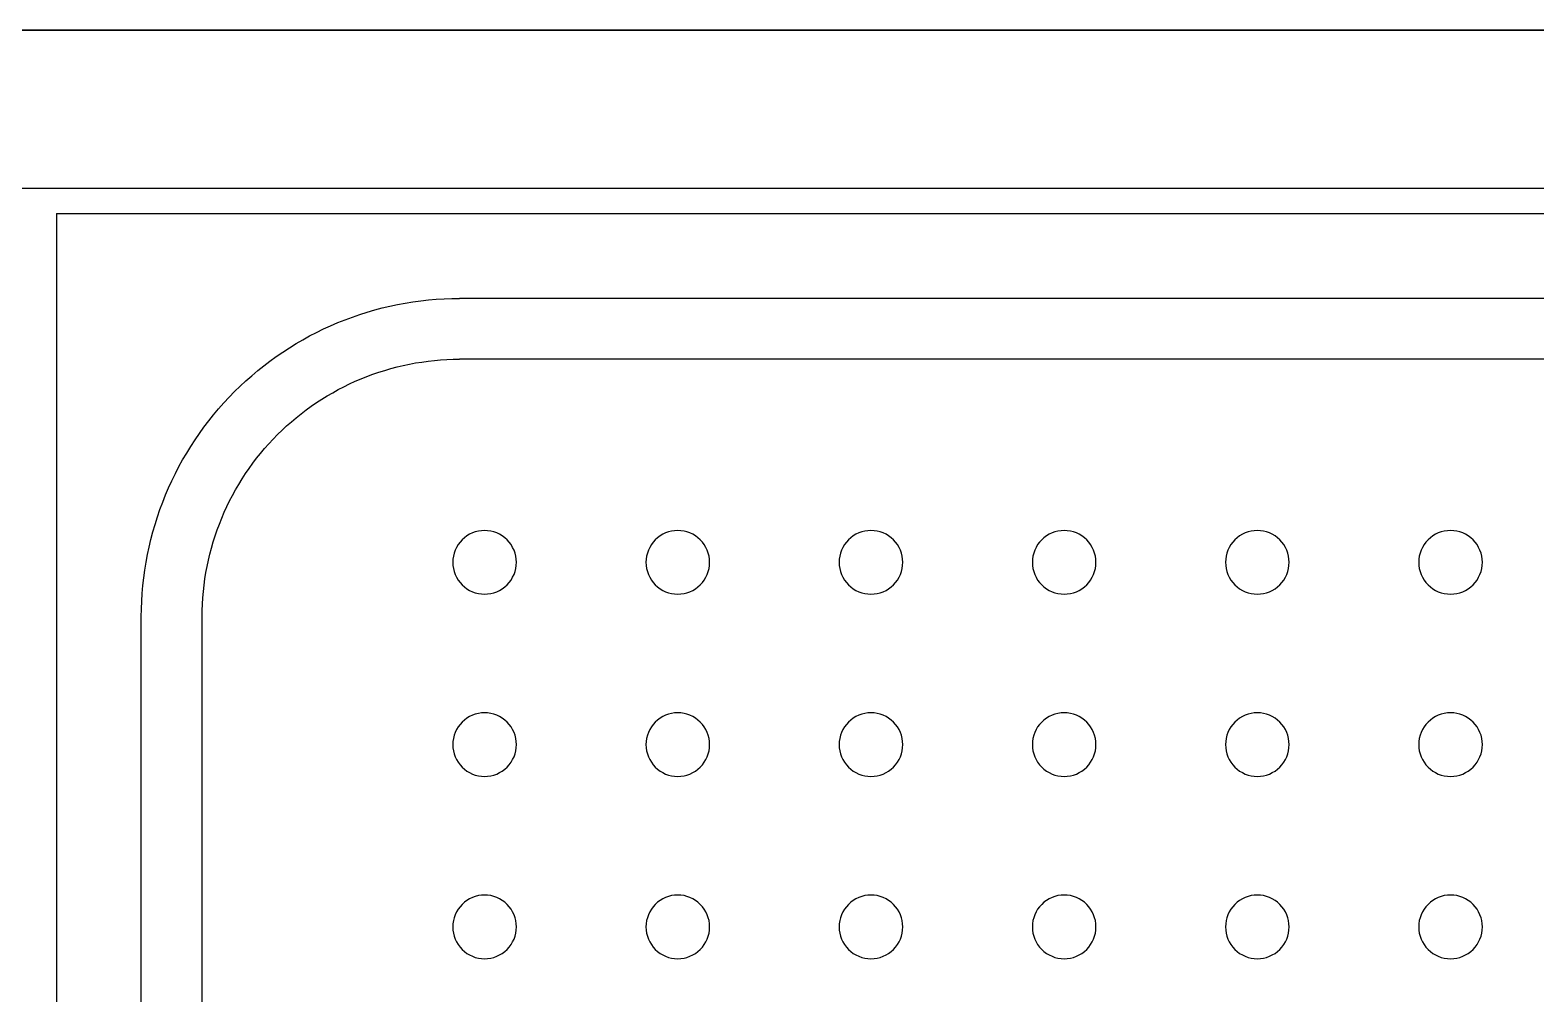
# Model space of a CAD drawing. Header units: millimetres. Extents: x -159872 to 386485, y -250577 to 158966.
# Drawn here: x 158736.5 to 158879.3, y 10244.9 to 10336.2 of the extents above; entities that cross this region are included whole.
import ezdxf

# ---------------------------------------------------------------- set-up
doc = ezdxf.new("R2010")
doc.units = ezdxf.units.MM
doc.layers.get('0').update_dxf_attribs({"lineweight": 25})
doc.layers.add('LDS-equipment-kitchen equipment', color=3, linetype='Continuous', lineweight=13)

# ---------------------------------------------------------------- blocks, each defined once
blk = doc.blocks.new('A$C41f9af21')
at = {"lineweight": 25, "transparency": 33554687}
for points in [[(1000.03, 714, 0), (0, 714, 0)], [(110.91, 696.61, 0), (110.91, 526.8, 0)], [(110.91, 696.61, 0), (497, 696.61, 0)], [(458.78, 688.57, 0), (149.13, 688.57, 0)], [(458.78, 682.81, 0), (149.13, 682.81, 0)], [(118.95, 565.02, 0), (118.95, 658.39, 0)], [(124.72, 565.02, 0), (124.72, 658.39, 0)]]:
    blk.add_polyline3d(points, dxfattribs=at)
at = {"lineweight": 25}
for points in [[(469, 714, 0), (469, 699, 0), (0, 699, 0), (0, 714, 0), (469, 714, 0)], [(118.95, 658.39, 0), (118.96, 659.13, 0), (118.99, 659.87, 0), (119.04, 660.61, 0), (119.1, 661.35, 0), (119.18, 662.09, 0), (119.28, 662.82, 0), (119.4, 663.55, 0), (119.53, 664.28, 0), (119.69, 665, 0), (119.86, 665.72, 0), (120.05, 666.44, 0), (120.25, 667.15, 0), (120.48, 667.86, 0), (120.72, 668.56, 0), (120.98, 669.25, 0), (121.25, 669.94, 0), (121.54, 670.62, 0), (121.85, 671.29, 0), (122.18, 671.96, 0), (122.52, 672.62, 0), (122.87, 673.27, 0), (123.25, 673.91, 0), (123.64, 674.54, 0), (124.04, 675.16, 0), (124.46, 675.77, 0), (124.89, 676.37, 0), (125.34, 676.96, 0), (125.8, 677.54, 0), (126.28, 678.1, 0), (126.77, 678.66, 0), (127.27, 679.2, 0), (127.79, 679.73, 0), (128.32, 680.25, 0), (128.86, 680.75, 0), (129.42, 681.24, 0), (129.99, 681.72, 0), (130.56, 682.18, 0), (131.15, 682.63, 0), (131.75, 683.06, 0), (132.36, 683.48, 0), (132.99, 683.89, 0), (133.62, 684.28, 0), (134.26, 684.65, 0), (134.9, 685.01, 0), (135.56, 685.35, 0), (136.23, 685.67, 0), (136.9, 685.98, 0), (137.58, 686.27, 0), (138.27, 686.55, 0), (138.96, 686.8, 0), (139.66, 687.05, 0), (140.37, 687.27, 0), (141.08, 687.48, 0), (141.8, 687.66, 0), (142.52, 687.84, 0), (143.24, 687.99, 0), (143.97, 688.12, 0), (144.7, 688.24, 0), (145.44, 688.34, 0), (146.17, 688.42, 0), (146.91, 688.49, 0), (147.65, 688.53, 0), (148.39, 688.56, 0), (149.13, 688.57, 0)], [(124.72, 658.39, 0), (124.72, 658.99, 0), (124.75, 659.59, 0), (124.78, 660.19, 0), (124.83, 660.78, 0), (124.9, 661.38, 0), (124.98, 661.97, 0), (125.08, 662.57, 0), (125.19, 663.15, 0), (125.31, 663.74, 0), (125.45, 664.32, 0), (125.6, 664.9, 0), (125.77, 665.48, 0), (125.95, 666.05, 0), (126.14, 666.62, 0), (126.35, 667.18, 0), (126.57, 667.73, 0), (126.81, 668.29, 0), (127.06, 668.83, 0), (127.32, 669.37, 0), (127.6, 669.9, 0), (127.89, 670.43, 0), (128.19, 670.94, 0), (128.5, 671.45, 0), (128.83, 671.96, 0), (129.17, 672.45, 0), (129.52, 672.94, 0), (129.88, 673.41, 0), (130.26, 673.88, 0), (130.64, 674.34, 0), (131.04, 674.79, 0), (131.45, 675.23, 0), (131.87, 675.66, 0), (132.3, 676.07, 0), (132.73, 676.48, 0), (133.18, 676.88, 0), (133.64, 677.26, 0), (134.11, 677.64, 0), (134.59, 678, 0), (135.07, 678.35, 0), (135.57, 678.69, 0), (136.07, 679.02, 0), (136.58, 679.33, 0), (137.1, 679.63, 0), (137.62, 679.92, 0), (138.15, 680.2, 0), (138.69, 680.46, 0), (139.24, 680.71, 0), (139.79, 680.95, 0), (140.34, 681.17, 0), (140.91, 681.38, 0), (141.47, 681.57, 0), (142.04, 681.75, 0), (142.62, 681.92, 0), (143.2, 682.07, 0), (143.78, 682.21, 0), (144.37, 682.34, 0), (144.96, 682.45, 0), (145.55, 682.54, 0), (146.14, 682.62, 0), (146.74, 682.69, 0), (147.33, 682.74, 0), (147.93, 682.78, 0), (148.53, 682.8, 0), (149.13, 682.81, 0)], [(148.48, 663.55, 0), (148.5, 663.25, 0), (148.54, 662.96, 0), (148.61, 662.67, 0), (148.71, 662.4, 0), (148.84, 662.13, 0), (148.99, 661.87, 0), (149.17, 661.64, 0), (149.36, 661.42, 0), (149.58, 661.22, 0), (149.82, 661.04, 0), (150.08, 660.89, 0), (150.34, 660.76, 0), (150.62, 660.66, 0), (150.91, 660.59, 0), (151.2, 660.55, 0), (151.5, 660.53, 0), (151.79, 660.55, 0), (152.09, 660.59, 0), (152.37, 660.66, 0), (152.65, 660.76, 0), (152.92, 660.89, 0), (153.18, 661.04, 0), (153.41, 661.22, 0), (153.63, 661.42, 0), (153.83, 661.64, 0), (154.01, 661.87, 0), (154.16, 662.13, 0), (154.29, 662.4, 0), (154.39, 662.67, 0), (154.46, 662.96, 0), (154.5, 663.25, 0), (154.52, 663.55, 0), (154.5, 663.85, 0), (154.46, 664.14, 0), (154.39, 664.43, 0), (154.29, 664.71, 0), (154.16, 664.97, 0), (154.01, 665.23, 0), (153.83, 665.46, 0), (153.63, 665.68, 0), (153.41, 665.88, 0), (153.18, 666.06, 0), (152.92, 666.21, 0), (152.65, 666.34, 0), (152.37, 666.44, 0), (152.09, 666.51, 0), (151.79, 666.55, 0), (151.5, 666.57, 0), (151.2, 666.55, 0), (150.91, 666.51, 0), (150.62, 666.44, 0), (150.34, 666.34, 0), (150.08, 666.21, 0), (149.82, 666.06, 0), (149.58, 665.88, 0), (149.36, 665.68, 0), (149.17, 665.46, 0), (148.99, 665.23, 0), (148.84, 664.97, 0), (148.71, 664.71, 0), (148.61, 664.43, 0), (148.54, 664.14, 0), (148.5, 663.85, 0), (148.48, 663.55, 0)], [(166.8, 663.55, 0), (166.81, 663.25, 0), (166.86, 662.96, 0), (166.93, 662.67, 0), (167.03, 662.4, 0), (167.16, 662.13, 0), (167.31, 661.87, 0), (167.48, 661.64, 0), (167.68, 661.42, 0), (167.9, 661.22, 0), (168.14, 661.04, 0), (168.39, 660.89, 0), (168.66, 660.76, 0), (168.94, 660.66, 0), (169.23, 660.59, 0), (169.52, 660.55, 0), (169.82, 660.53, 0), (170.11, 660.55, 0), (170.41, 660.59, 0), (170.69, 660.66, 0), (170.97, 660.76, 0), (171.24, 660.89, 0), (171.49, 661.04, 0), (171.73, 661.22, 0), (171.95, 661.42, 0), (172.15, 661.64, 0), (172.33, 661.87, 0), (172.48, 662.13, 0), (172.6, 662.4, 0), (172.7, 662.67, 0), (172.78, 662.96, 0), (172.82, 663.25, 0), (172.83, 663.55, 0), (172.82, 663.85, 0), (172.78, 664.14, 0), (172.7, 664.43, 0), (172.6, 664.71, 0), (172.48, 664.97, 0), (172.33, 665.23, 0), (172.15, 665.46, 0), (171.95, 665.68, 0), (171.73, 665.88, 0), (171.49, 666.06, 0), (171.24, 666.21, 0), (170.97, 666.34, 0), (170.69, 666.44, 0), (170.41, 666.51, 0), (170.11, 666.55, 0), (169.82, 666.57, 0), (169.52, 666.55, 0), (169.23, 666.51, 0), (168.94, 666.44, 0), (168.66, 666.34, 0), (168.39, 666.21, 0), (168.14, 666.06, 0), (167.9, 665.88, 0), (167.68, 665.68, 0), (167.48, 665.46, 0), (167.31, 665.23, 0), (167.16, 664.97, 0), (167.03, 664.71, 0), (166.93, 664.43, 0), (166.86, 664.14, 0), (166.81, 663.85, 0), (166.8, 663.55, 0)], [(185.12, 663.55, 0), (185.13, 663.25, 0), (185.18, 662.96, 0), (185.25, 662.67, 0), (185.35, 662.4, 0), (185.47, 662.13, 0), (185.63, 661.87, 0), (185.8, 661.64, 0), (186, 661.42, 0), (186.22, 661.22, 0), (186.46, 661.04, 0), (186.71, 660.89, 0), (186.98, 660.76, 0), (187.26, 660.66, 0), (187.55, 660.59, 0), (187.84, 660.55, 0), (188.13, 660.53, 0), (188.43, 660.55, 0), (188.72, 660.59, 0), (189.01, 660.66, 0), (189.29, 660.76, 0), (189.56, 660.89, 0), (189.81, 661.04, 0), (190.05, 661.22, 0), (190.27, 661.42, 0), (190.47, 661.64, 0), (190.64, 661.87, 0), (190.8, 662.13, 0), (190.92, 662.4, 0), (191.02, 662.67, 0), (191.09, 662.96, 0), (191.14, 663.25, 0), (191.15, 663.55, 0), (191.14, 663.85, 0), (191.09, 664.14, 0), (191.02, 664.43, 0), (190.92, 664.71, 0), (190.8, 664.97, 0), (190.64, 665.23, 0), (190.47, 665.46, 0), (190.27, 665.68, 0), (190.05, 665.88, 0), (189.81, 666.06, 0), (189.56, 666.21, 0), (189.29, 666.34, 0), (189.01, 666.44, 0), (188.72, 666.51, 0), (188.43, 666.55, 0), (188.13, 666.57, 0), (187.84, 666.55, 0), (187.55, 666.51, 0), (187.26, 666.44, 0), (186.98, 666.34, 0), (186.71, 666.21, 0), (186.46, 666.06, 0), (186.22, 665.88, 0), (186, 665.68, 0), (185.8, 665.46, 0), (185.63, 665.23, 0), (185.47, 664.97, 0), (185.35, 664.71, 0), (185.25, 664.43, 0), (185.18, 664.14, 0), (185.13, 663.85, 0), (185.12, 663.55, 0)], [(203.44, 663.55, 0), (203.45, 663.25, 0), (203.49, 662.96, 0), (203.57, 662.67, 0), (203.67, 662.4, 0), (203.79, 662.13, 0), (203.94, 661.87, 0), (204.12, 661.64, 0), (204.32, 661.42, 0), (204.54, 661.22, 0), (204.78, 661.04, 0), (205.03, 660.89, 0), (205.3, 660.76, 0), (205.58, 660.66, 0), (205.86, 660.59, 0), (206.16, 660.55, 0), (206.45, 660.53, 0), (206.75, 660.55, 0), (207.04, 660.59, 0), (207.33, 660.66, 0), (207.61, 660.76, 0), (207.88, 660.89, 0), (208.13, 661.04, 0), (208.37, 661.22, 0), (208.59, 661.42, 0), (208.79, 661.64, 0), (208.96, 661.87, 0), (209.11, 662.13, 0), (209.24, 662.4, 0), (209.34, 662.67, 0), (209.41, 662.96, 0), (209.46, 663.25, 0), (209.47, 663.55, 0), (209.46, 663.85, 0), (209.41, 664.14, 0), (209.34, 664.43, 0), (209.24, 664.71, 0), (209.11, 664.97, 0), (208.96, 665.23, 0), (208.79, 665.46, 0), (208.59, 665.68, 0), (208.37, 665.88, 0), (208.13, 666.06, 0), (207.88, 666.21, 0), (207.61, 666.34, 0), (207.33, 666.44, 0), (207.04, 666.51, 0), (206.75, 666.55, 0), (206.45, 666.57, 0), (206.16, 666.55, 0), (205.86, 666.51, 0), (205.58, 666.44, 0), (205.3, 666.34, 0), (205.03, 666.21, 0), (204.78, 666.06, 0), (204.54, 665.88, 0), (204.32, 665.68, 0), (204.12, 665.46, 0), (203.94, 665.23, 0), (203.79, 664.97, 0), (203.67, 664.71, 0), (203.57, 664.43, 0), (203.49, 664.14, 0), (203.45, 663.85, 0), (203.44, 663.55, 0)], [(221.75, 663.55, 0), (221.77, 663.25, 0), (221.81, 662.96, 0), (221.88, 662.67, 0), (221.98, 662.4, 0), (222.11, 662.13, 0), (222.26, 661.87, 0), (222.44, 661.64, 0), (222.64, 661.42, 0), (222.86, 661.22, 0), (223.09, 661.04, 0), (223.35, 660.89, 0), (223.62, 660.76, 0), (223.9, 660.66, 0), (224.18, 660.59, 0), (224.48, 660.55, 0), (224.77, 660.53, 0), (225.07, 660.55, 0), (225.36, 660.59, 0), (225.65, 660.66, 0), (225.93, 660.76, 0), (226.19, 660.89, 0), (226.45, 661.04, 0), (226.69, 661.22, 0), (226.91, 661.42, 0), (227.1, 661.64, 0), (227.28, 661.87, 0), (227.43, 662.13, 0), (227.56, 662.4, 0), (227.66, 662.67, 0), (227.73, 662.96, 0), (227.77, 663.25, 0), (227.79, 663.55, 0), (227.77, 663.85, 0), (227.73, 664.14, 0), (227.66, 664.43, 0), (227.56, 664.71, 0), (227.43, 664.97, 0), (227.28, 665.23, 0), (227.1, 665.46, 0), (226.91, 665.68, 0), (226.69, 665.88, 0), (226.45, 666.06, 0), (226.19, 666.21, 0), (225.93, 666.34, 0), (225.65, 666.44, 0), (225.36, 666.51, 0), (225.07, 666.55, 0), (224.77, 666.57, 0), (224.48, 666.55, 0), (224.18, 666.51, 0), (223.9, 666.44, 0), (223.62, 666.34, 0), (223.35, 666.21, 0), (223.09, 666.06, 0), (222.86, 665.88, 0), (222.64, 665.68, 0), (222.44, 665.46, 0), (222.26, 665.23, 0), (222.11, 664.97, 0), (221.98, 664.71, 0), (221.88, 664.43, 0), (221.81, 664.14, 0), (221.77, 663.85, 0), (221.75, 663.55, 0)], [(240.07, 663.55, 0), (240.09, 663.25, 0), (240.13, 662.96, 0), (240.2, 662.67, 0), (240.3, 662.4, 0), (240.43, 662.13, 0), (240.58, 661.87, 0), (240.76, 661.64, 0), (240.96, 661.42, 0), (241.18, 661.22, 0), (241.41, 661.04, 0), (241.67, 660.89, 0), (241.93, 660.76, 0), (242.21, 660.66, 0), (242.5, 660.59, 0), (242.79, 660.55, 0), (243.09, 660.53, 0), (243.39, 660.55, 0), (243.68, 660.59, 0), (243.97, 660.66, 0), (244.24, 660.76, 0), (244.51, 660.89, 0), (244.77, 661.04, 0), (245, 661.22, 0), (245.22, 661.42, 0), (245.42, 661.64, 0), (245.6, 661.87, 0), (245.75, 662.13, 0), (245.88, 662.4, 0), (245.98, 662.67, 0), (246.05, 662.96, 0), (246.09, 663.25, 0), (246.11, 663.55, 0), (246.09, 663.85, 0), (246.05, 664.14, 0), (245.98, 664.43, 0), (245.88, 664.71, 0), (245.75, 664.97, 0), (245.6, 665.23, 0), (245.42, 665.46, 0), (245.22, 665.68, 0), (245, 665.88, 0), (244.77, 666.06, 0), (244.51, 666.21, 0), (244.24, 666.34, 0), (243.97, 666.44, 0), (243.68, 666.51, 0), (243.39, 666.55, 0), (243.09, 666.57, 0), (242.79, 666.55, 0), (242.5, 666.51, 0), (242.21, 666.44, 0), (241.93, 666.34, 0), (241.67, 666.21, 0), (241.41, 666.06, 0), (241.18, 665.88, 0), (240.96, 665.68, 0), (240.76, 665.46, 0), (240.58, 665.23, 0), (240.43, 664.97, 0), (240.3, 664.71, 0), (240.2, 664.43, 0), (240.13, 664.14, 0), (240.09, 663.85, 0), (240.07, 663.55, 0)], [(148.48, 646.27, 0), (148.5, 645.97, 0), (148.54, 645.68, 0), (148.61, 645.39, 0), (148.71, 645.11, 0), (148.84, 644.85, 0), (148.99, 644.59, 0), (149.17, 644.35, 0), (149.36, 644.14, 0), (149.58, 643.94, 0), (149.82, 643.76, 0), (150.08, 643.61, 0), (150.34, 643.48, 0), (150.62, 643.38, 0), (150.91, 643.31, 0), (151.2, 643.27, 0), (151.5, 643.25, 0), (151.79, 643.27, 0), (152.09, 643.31, 0), (152.37, 643.38, 0), (152.65, 643.48, 0), (152.92, 643.61, 0), (153.18, 643.76, 0), (153.41, 643.94, 0), (153.63, 644.14, 0), (153.83, 644.35, 0), (154.01, 644.59, 0), (154.16, 644.85, 0), (154.29, 645.11, 0), (154.39, 645.39, 0), (154.46, 645.68, 0), (154.5, 645.97, 0), (154.52, 646.27, 0), (154.5, 646.56, 0), (154.46, 646.86, 0), (154.39, 647.15, 0), (154.29, 647.42, 0), (154.16, 647.69, 0), (154.01, 647.95, 0), (153.83, 648.18, 0), (153.63, 648.4, 0), (153.41, 648.6, 0), (153.18, 648.78, 0), (152.92, 648.93, 0), (152.65, 649.06, 0), (152.37, 649.16, 0), (152.09, 649.23, 0), (151.79, 649.27, 0), (151.5, 649.29, 0), (151.2, 649.27, 0), (150.91, 649.23, 0), (150.62, 649.16, 0), (150.34, 649.06, 0), (150.08, 648.93, 0), (149.82, 648.78, 0), (149.58, 648.6, 0), (149.36, 648.4, 0), (149.17, 648.18, 0), (148.99, 647.95, 0), (148.84, 647.69, 0), (148.71, 647.42, 0), (148.61, 647.15, 0), (148.54, 646.86, 0), (148.5, 646.56, 0), (148.48, 646.27, 0)], [(166.8, 646.27, 0), (166.81, 645.97, 0), (166.86, 645.68, 0), (166.93, 645.39, 0), (167.03, 645.11, 0), (167.16, 644.85, 0), (167.31, 644.59, 0), (167.48, 644.35, 0), (167.68, 644.14, 0), (167.9, 643.94, 0), (168.14, 643.76, 0), (168.39, 643.61, 0), (168.66, 643.48, 0), (168.94, 643.38, 0), (169.23, 643.31, 0), (169.52, 643.27, 0), (169.82, 643.25, 0), (170.11, 643.27, 0), (170.41, 643.31, 0), (170.69, 643.38, 0), (170.97, 643.48, 0), (171.24, 643.61, 0), (171.49, 643.76, 0), (171.73, 643.94, 0), (171.95, 644.14, 0), (172.15, 644.35, 0), (172.33, 644.59, 0), (172.48, 644.85, 0), (172.6, 645.11, 0), (172.7, 645.39, 0), (172.78, 645.68, 0), (172.82, 645.97, 0), (172.83, 646.27, 0), (172.82, 646.56, 0), (172.78, 646.86, 0), (172.7, 647.15, 0), (172.6, 647.42, 0), (172.48, 647.69, 0), (172.33, 647.95, 0), (172.15, 648.18, 0), (171.95, 648.4, 0), (171.73, 648.6, 0), (171.49, 648.78, 0), (171.24, 648.93, 0), (170.97, 649.06, 0), (170.69, 649.16, 0), (170.41, 649.23, 0), (170.11, 649.27, 0), (169.82, 649.29, 0), (169.52, 649.27, 0), (169.23, 649.23, 0), (168.94, 649.16, 0), (168.66, 649.06, 0), (168.39, 648.93, 0), (168.14, 648.78, 0), (167.9, 648.6, 0), (167.68, 648.4, 0), (167.48, 648.18, 0), (167.31, 647.95, 0), (167.16, 647.69, 0), (167.03, 647.42, 0), (166.93, 647.15, 0), (166.86, 646.86, 0), (166.81, 646.56, 0), (166.8, 646.27, 0)], [(185.12, 646.27, 0), (185.13, 645.97, 0), (185.18, 645.68, 0), (185.25, 645.39, 0), (185.35, 645.11, 0), (185.47, 644.85, 0), (185.63, 644.59, 0), (185.8, 644.35, 0), (186, 644.14, 0), (186.22, 643.94, 0), (186.46, 643.76, 0), (186.71, 643.61, 0), (186.98, 643.48, 0), (187.26, 643.38, 0), (187.55, 643.31, 0), (187.84, 643.27, 0), (188.13, 643.25, 0), (188.43, 643.27, 0), (188.72, 643.31, 0), (189.01, 643.38, 0), (189.29, 643.48, 0), (189.56, 643.61, 0), (189.81, 643.76, 0), (190.05, 643.94, 0), (190.27, 644.14, 0), (190.47, 644.35, 0), (190.64, 644.59, 0), (190.8, 644.85, 0), (190.92, 645.11, 0), (191.02, 645.39, 0), (191.09, 645.68, 0), (191.14, 645.97, 0), (191.15, 646.27, 0), (191.14, 646.56, 0), (191.09, 646.86, 0), (191.02, 647.15, 0), (190.92, 647.42, 0), (190.8, 647.69, 0), (190.64, 647.95, 0), (190.47, 648.18, 0), (190.27, 648.4, 0), (190.05, 648.6, 0), (189.81, 648.78, 0), (189.56, 648.93, 0), (189.29, 649.06, 0), (189.01, 649.16, 0), (188.72, 649.23, 0), (188.43, 649.27, 0), (188.13, 649.29, 0), (187.84, 649.27, 0), (187.55, 649.23, 0), (187.26, 649.16, 0), (186.98, 649.06, 0), (186.71, 648.93, 0), (186.46, 648.78, 0), (186.22, 648.6, 0), (186, 648.4, 0), (185.8, 648.18, 0), (185.63, 647.95, 0), (185.47, 647.69, 0), (185.35, 647.42, 0), (185.25, 647.15, 0), (185.18, 646.86, 0), (185.13, 646.56, 0), (185.12, 646.27, 0)], [(203.44, 646.27, 0), (203.45, 645.97, 0), (203.49, 645.68, 0), (203.57, 645.39, 0), (203.67, 645.11, 0), (203.79, 644.85, 0), (203.94, 644.59, 0), (204.12, 644.35, 0), (204.32, 644.14, 0), (204.54, 643.94, 0), (204.78, 643.76, 0), (205.03, 643.61, 0), (205.3, 643.48, 0), (205.58, 643.38, 0), (205.86, 643.31, 0), (206.16, 643.27, 0), (206.45, 643.25, 0), (206.75, 643.27, 0), (207.04, 643.31, 0), (207.33, 643.38, 0), (207.61, 643.48, 0), (207.88, 643.61, 0), (208.13, 643.76, 0), (208.37, 643.94, 0), (208.59, 644.14, 0), (208.79, 644.35, 0), (208.96, 644.59, 0), (209.11, 644.85, 0), (209.24, 645.11, 0), (209.34, 645.39, 0), (209.41, 645.68, 0), (209.46, 645.97, 0), (209.47, 646.27, 0), (209.46, 646.56, 0), (209.41, 646.86, 0), (209.34, 647.15, 0), (209.24, 647.42, 0), (209.11, 647.69, 0), (208.96, 647.95, 0), (208.79, 648.18, 0), (208.59, 648.4, 0), (208.37, 648.6, 0), (208.13, 648.78, 0), (207.88, 648.93, 0), (207.61, 649.06, 0), (207.33, 649.16, 0), (207.04, 649.23, 0), (206.75, 649.27, 0), (206.45, 649.29, 0), (206.16, 649.27, 0), (205.86, 649.23, 0), (205.58, 649.16, 0), (205.3, 649.06, 0), (205.03, 648.93, 0), (204.78, 648.78, 0), (204.54, 648.6, 0), (204.32, 648.4, 0), (204.12, 648.18, 0), (203.94, 647.95, 0), (203.79, 647.69, 0), (203.67, 647.42, 0), (203.57, 647.15, 0), (203.49, 646.86, 0), (203.45, 646.56, 0), (203.44, 646.27, 0)], [(221.75, 646.27, 0), (221.77, 645.97, 0), (221.81, 645.68, 0), (221.88, 645.39, 0), (221.98, 645.11, 0), (222.11, 644.85, 0), (222.26, 644.59, 0), (222.44, 644.35, 0), (222.64, 644.14, 0), (222.86, 643.94, 0), (223.09, 643.76, 0), (223.35, 643.61, 0), (223.62, 643.48, 0), (223.9, 643.38, 0), (224.18, 643.31, 0), (224.48, 643.27, 0), (224.77, 643.25, 0), (225.07, 643.27, 0), (225.36, 643.31, 0), (225.65, 643.38, 0), (225.93, 643.48, 0), (226.19, 643.61, 0), (226.45, 643.76, 0), (226.69, 643.94, 0), (226.91, 644.14, 0), (227.1, 644.35, 0), (227.28, 644.59, 0), (227.43, 644.85, 0), (227.56, 645.11, 0), (227.66, 645.39, 0), (227.73, 645.68, 0), (227.77, 645.97, 0), (227.79, 646.27, 0), (227.77, 646.56, 0), (227.73, 646.86, 0), (227.66, 647.15, 0), (227.56, 647.42, 0), (227.43, 647.69, 0), (227.28, 647.95, 0), (227.1, 648.18, 0), (226.91, 648.4, 0), (226.69, 648.6, 0), (226.45, 648.78, 0), (226.19, 648.93, 0), (225.93, 649.06, 0), (225.65, 649.16, 0), (225.36, 649.23, 0), (225.07, 649.27, 0), (224.77, 649.29, 0), (224.48, 649.27, 0), (224.18, 649.23, 0), (223.9, 649.16, 0), (223.62, 649.06, 0), (223.35, 648.93, 0), (223.09, 648.78, 0), (222.86, 648.6, 0), (222.64, 648.4, 0), (222.44, 648.18, 0), (222.26, 647.95, 0), (222.11, 647.69, 0), (221.98, 647.42, 0), (221.88, 647.15, 0), (221.81, 646.86, 0), (221.77, 646.56, 0), (221.75, 646.27, 0)], [(240.07, 646.27, 0), (240.09, 645.97, 0), (240.13, 645.68, 0), (240.2, 645.39, 0), (240.3, 645.11, 0), (240.43, 644.85, 0), (240.58, 644.59, 0), (240.76, 644.35, 0), (240.96, 644.14, 0), (241.18, 643.94, 0), (241.41, 643.76, 0), (241.67, 643.61, 0), (241.93, 643.48, 0), (242.21, 643.38, 0), (242.5, 643.31, 0), (242.79, 643.27, 0), (243.09, 643.25, 0), (243.39, 643.27, 0), (243.68, 643.31, 0), (243.97, 643.38, 0), (244.24, 643.48, 0), (244.51, 643.61, 0), (244.77, 643.76, 0), (245, 643.94, 0), (245.22, 644.14, 0), (245.42, 644.35, 0), (245.6, 644.59, 0), (245.75, 644.85, 0), (245.88, 645.11, 0), (245.98, 645.39, 0), (246.05, 645.68, 0), (246.09, 645.97, 0), (246.11, 646.27, 0), (246.09, 646.56, 0), (246.05, 646.86, 0), (245.98, 647.15, 0), (245.88, 647.42, 0), (245.75, 647.69, 0), (245.6, 647.95, 0), (245.42, 648.18, 0), (245.22, 648.4, 0), (245, 648.6, 0), (244.77, 648.78, 0), (244.51, 648.93, 0), (244.24, 649.06, 0), (243.97, 649.16, 0), (243.68, 649.23, 0), (243.39, 649.27, 0), (243.09, 649.29, 0), (242.79, 649.27, 0), (242.5, 649.23, 0), (242.21, 649.16, 0), (241.93, 649.06, 0), (241.67, 648.93, 0), (241.41, 648.78, 0), (241.18, 648.6, 0), (240.96, 648.4, 0), (240.76, 648.18, 0), (240.58, 647.95, 0), (240.43, 647.69, 0), (240.3, 647.42, 0), (240.2, 647.15, 0), (240.13, 646.86, 0), (240.09, 646.56, 0), (240.07, 646.27, 0)], [(148.48, 628.99, 0), (148.5, 628.69, 0), (148.54, 628.4, 0), (148.61, 628.11, 0), (148.71, 627.83, 0), (148.84, 627.57, 0), (148.99, 627.31, 0), (149.17, 627.07, 0), (149.36, 626.85, 0), (149.58, 626.66, 0), (149.82, 626.48, 0), (150.08, 626.33, 0), (150.34, 626.2, 0), (150.62, 626.1, 0), (150.91, 626.03, 0), (151.2, 625.98, 0), (151.5, 625.97, 0), (151.79, 625.98, 0), (152.09, 626.03, 0), (152.37, 626.1, 0), (152.65, 626.2, 0), (152.92, 626.33, 0), (153.18, 626.48, 0), (153.41, 626.66, 0), (153.63, 626.85, 0), (153.83, 627.07, 0), (154.01, 627.31, 0), (154.16, 627.57, 0), (154.29, 627.83, 0), (154.39, 628.11, 0), (154.46, 628.4, 0), (154.5, 628.69, 0), (154.52, 628.99, 0), (154.5, 629.28, 0), (154.46, 629.58, 0), (154.39, 629.86, 0), (154.29, 630.14, 0), (154.16, 630.41, 0), (154.01, 630.66, 0), (153.83, 630.9, 0), (153.63, 631.12, 0), (153.41, 631.32, 0), (153.18, 631.5, 0), (152.92, 631.65, 0), (152.65, 631.78, 0), (152.37, 631.88, 0), (152.09, 631.95, 0), (151.79, 631.99, 0), (151.5, 632.01, 0), (151.2, 631.99, 0), (150.91, 631.95, 0), (150.62, 631.88, 0), (150.34, 631.78, 0), (150.08, 631.65, 0), (149.82, 631.5, 0), (149.58, 631.32, 0), (149.36, 631.12, 0), (149.17, 630.9, 0), (148.99, 630.66, 0), (148.84, 630.41, 0), (148.71, 630.14, 0), (148.61, 629.86, 0), (148.54, 629.58, 0), (148.5, 629.28, 0), (148.48, 628.99, 0)], [(166.8, 628.99, 0), (166.81, 628.69, 0), (166.86, 628.4, 0), (166.93, 628.11, 0), (167.03, 627.83, 0), (167.16, 627.57, 0), (167.31, 627.31, 0), (167.48, 627.07, 0), (167.68, 626.85, 0), (167.9, 626.66, 0), (168.14, 626.48, 0), (168.39, 626.33, 0), (168.66, 626.2, 0), (168.94, 626.1, 0), (169.23, 626.03, 0), (169.52, 625.98, 0), (169.82, 625.97, 0), (170.11, 625.98, 0), (170.41, 626.03, 0), (170.69, 626.1, 0), (170.97, 626.2, 0), (171.24, 626.33, 0), (171.49, 626.48, 0), (171.73, 626.66, 0), (171.95, 626.85, 0), (172.15, 627.07, 0), (172.33, 627.31, 0), (172.48, 627.57, 0), (172.6, 627.83, 0), (172.7, 628.11, 0), (172.78, 628.4, 0), (172.82, 628.69, 0), (172.83, 628.99, 0), (172.82, 629.28, 0), (172.78, 629.58, 0), (172.7, 629.86, 0), (172.6, 630.14, 0), (172.48, 630.41, 0), (172.33, 630.66, 0), (172.15, 630.9, 0), (171.95, 631.12, 0), (171.73, 631.32, 0), (171.49, 631.5, 0), (171.24, 631.65, 0), (170.97, 631.78, 0), (170.69, 631.88, 0), (170.41, 631.95, 0), (170.11, 631.99, 0), (169.82, 632.01, 0), (169.52, 631.99, 0), (169.23, 631.95, 0), (168.94, 631.88, 0), (168.66, 631.78, 0), (168.39, 631.65, 0), (168.14, 631.5, 0), (167.9, 631.32, 0), (167.68, 631.12, 0), (167.48, 630.9, 0), (167.31, 630.66, 0), (167.16, 630.41, 0), (167.03, 630.14, 0), (166.93, 629.86, 0), (166.86, 629.58, 0), (166.81, 629.28, 0), (166.8, 628.99, 0)], [(185.12, 628.99, 0), (185.13, 628.69, 0), (185.18, 628.4, 0), (185.25, 628.11, 0), (185.35, 627.83, 0), (185.47, 627.57, 0), (185.63, 627.31, 0), (185.8, 627.07, 0), (186, 626.85, 0), (186.22, 626.66, 0), (186.46, 626.48, 0), (186.71, 626.33, 0), (186.98, 626.2, 0), (187.26, 626.1, 0), (187.55, 626.03, 0), (187.84, 625.98, 0), (188.13, 625.97, 0), (188.43, 625.98, 0), (188.72, 626.03, 0), (189.01, 626.1, 0), (189.29, 626.2, 0), (189.56, 626.33, 0), (189.81, 626.48, 0), (190.05, 626.66, 0), (190.27, 626.85, 0), (190.47, 627.07, 0), (190.64, 627.31, 0), (190.8, 627.57, 0), (190.92, 627.83, 0), (191.02, 628.11, 0), (191.09, 628.4, 0), (191.14, 628.69, 0), (191.15, 628.99, 0), (191.14, 629.28, 0), (191.09, 629.58, 0), (191.02, 629.86, 0), (190.92, 630.14, 0), (190.8, 630.41, 0), (190.64, 630.66, 0), (190.47, 630.9, 0), (190.27, 631.12, 0), (190.05, 631.32, 0), (189.81, 631.5, 0), (189.56, 631.65, 0), (189.29, 631.78, 0), (189.01, 631.88, 0), (188.72, 631.95, 0), (188.43, 631.99, 0), (188.13, 632.01, 0), (187.84, 631.99, 0), (187.55, 631.95, 0), (187.26, 631.88, 0), (186.98, 631.78, 0), (186.71, 631.65, 0), (186.46, 631.5, 0), (186.22, 631.32, 0), (186, 631.12, 0), (185.8, 630.9, 0), (185.63, 630.66, 0), (185.47, 630.41, 0), (185.35, 630.14, 0), (185.25, 629.86, 0), (185.18, 629.58, 0), (185.13, 629.28, 0), (185.12, 628.99, 0)], [(203.44, 628.99, 0), (203.45, 628.69, 0), (203.49, 628.4, 0), (203.57, 628.11, 0), (203.67, 627.83, 0), (203.79, 627.57, 0), (203.94, 627.31, 0), (204.12, 627.07, 0), (204.32, 626.85, 0), (204.54, 626.66, 0), (204.78, 626.48, 0), (205.03, 626.33, 0), (205.3, 626.2, 0), (205.58, 626.1, 0), (205.86, 626.03, 0), (206.16, 625.98, 0), (206.45, 625.97, 0), (206.75, 625.98, 0), (207.04, 626.03, 0), (207.33, 626.1, 0), (207.61, 626.2, 0), (207.88, 626.33, 0), (208.13, 626.48, 0), (208.37, 626.66, 0), (208.59, 626.85, 0), (208.79, 627.07, 0), (208.96, 627.31, 0), (209.11, 627.57, 0), (209.24, 627.83, 0), (209.34, 628.11, 0), (209.41, 628.4, 0), (209.46, 628.69, 0), (209.47, 628.99, 0), (209.46, 629.28, 0), (209.41, 629.58, 0), (209.34, 629.86, 0), (209.24, 630.14, 0), (209.11, 630.41, 0), (208.96, 630.66, 0), (208.79, 630.9, 0), (208.59, 631.12, 0), (208.37, 631.32, 0), (208.13, 631.5, 0), (207.88, 631.65, 0), (207.61, 631.78, 0), (207.33, 631.88, 0), (207.04, 631.95, 0), (206.75, 631.99, 0), (206.45, 632.01, 0), (206.16, 631.99, 0), (205.86, 631.95, 0), (205.58, 631.88, 0), (205.3, 631.78, 0), (205.03, 631.65, 0), (204.78, 631.5, 0), (204.54, 631.32, 0), (204.32, 631.12, 0), (204.12, 630.9, 0), (203.94, 630.66, 0), (203.79, 630.41, 0), (203.67, 630.14, 0), (203.57, 629.86, 0), (203.49, 629.58, 0), (203.45, 629.28, 0), (203.44, 628.99, 0)], [(221.75, 628.99, 0), (221.77, 628.69, 0), (221.81, 628.4, 0), (221.88, 628.11, 0), (221.98, 627.83, 0), (222.11, 627.57, 0), (222.26, 627.31, 0), (222.44, 627.07, 0), (222.64, 626.85, 0), (222.86, 626.66, 0), (223.09, 626.48, 0), (223.35, 626.33, 0), (223.62, 626.2, 0), (223.9, 626.1, 0), (224.18, 626.03, 0), (224.48, 625.98, 0), (224.77, 625.97, 0), (225.07, 625.98, 0), (225.36, 626.03, 0), (225.65, 626.1, 0), (225.93, 626.2, 0), (226.19, 626.33, 0), (226.45, 626.48, 0), (226.69, 626.66, 0), (226.91, 626.85, 0), (227.1, 627.07, 0), (227.28, 627.31, 0), (227.43, 627.57, 0), (227.56, 627.83, 0), (227.66, 628.11, 0), (227.73, 628.4, 0), (227.77, 628.69, 0), (227.79, 628.99, 0), (227.77, 629.28, 0), (227.73, 629.58, 0), (227.66, 629.86, 0), (227.56, 630.14, 0), (227.43, 630.41, 0), (227.28, 630.66, 0), (227.1, 630.9, 0), (226.91, 631.12, 0), (226.69, 631.32, 0), (226.45, 631.5, 0), (226.19, 631.65, 0), (225.93, 631.78, 0), (225.65, 631.88, 0), (225.36, 631.95, 0), (225.07, 631.99, 0), (224.77, 632.01, 0), (224.48, 631.99, 0), (224.18, 631.95, 0), (223.9, 631.88, 0), (223.62, 631.78, 0), (223.35, 631.65, 0), (223.09, 631.5, 0), (222.86, 631.32, 0), (222.64, 631.12, 0), (222.44, 630.9, 0), (222.26, 630.66, 0), (222.11, 630.41, 0), (221.98, 630.14, 0), (221.88, 629.86, 0), (221.81, 629.58, 0), (221.77, 629.28, 0), (221.75, 628.99, 0)], [(240.07, 628.99, 0), (240.09, 628.69, 0), (240.13, 628.4, 0), (240.2, 628.11, 0), (240.3, 627.83, 0), (240.43, 627.57, 0), (240.58, 627.31, 0), (240.76, 627.07, 0), (240.96, 626.85, 0), (241.18, 626.66, 0), (241.41, 626.48, 0), (241.67, 626.33, 0), (241.93, 626.2, 0), (242.21, 626.1, 0), (242.5, 626.03, 0), (242.79, 625.98, 0), (243.09, 625.97, 0), (243.39, 625.98, 0), (243.68, 626.03, 0), (243.97, 626.1, 0), (244.24, 626.2, 0), (244.51, 626.33, 0), (244.77, 626.48, 0), (245, 626.66, 0), (245.22, 626.85, 0), (245.42, 627.07, 0), (245.6, 627.31, 0), (245.75, 627.57, 0), (245.88, 627.83, 0), (245.98, 628.11, 0), (246.05, 628.4, 0), (246.09, 628.69, 0), (246.11, 628.99, 0), (246.09, 629.28, 0), (246.05, 629.58, 0), (245.98, 629.86, 0), (245.88, 630.14, 0), (245.75, 630.41, 0), (245.6, 630.66, 0), (245.42, 630.9, 0), (245.22, 631.12, 0), (245, 631.32, 0), (244.77, 631.5, 0), (244.51, 631.65, 0), (244.24, 631.78, 0), (243.97, 631.88, 0), (243.68, 631.95, 0), (243.39, 631.99, 0), (243.09, 632.01, 0), (242.79, 631.99, 0), (242.5, 631.95, 0), (242.21, 631.88, 0), (241.93, 631.78, 0), (241.67, 631.65, 0), (241.41, 631.5, 0), (241.18, 631.32, 0), (240.96, 631.12, 0), (240.76, 630.9, 0), (240.58, 630.66, 0), (240.43, 630.41, 0), (240.3, 630.14, 0), (240.2, 629.86, 0), (240.13, 629.58, 0), (240.09, 629.28, 0), (240.07, 628.99, 0)]]:
    blk.add_polyline3d(points, dxfattribs=at)
blk = doc.blocks.new('Group-410')
at = {"layer": 'LDS-equipment-kitchen equipment', "rotation": 359.9999999945186}
blk.add_blockref('A$C41f9af21', (97954.62, 46079.75), dxfattribs=at)

msp = doc.modelspace()

# ---------------------------------------------------------------- block references
at = {"layer": 'LDS-equipment-kitchen equipment', "color": 7}
msp.add_blockref('Group-410', (60673.51323, -36457.51522), dxfattribs=at)

doc.saveas('drawing.dxf')
